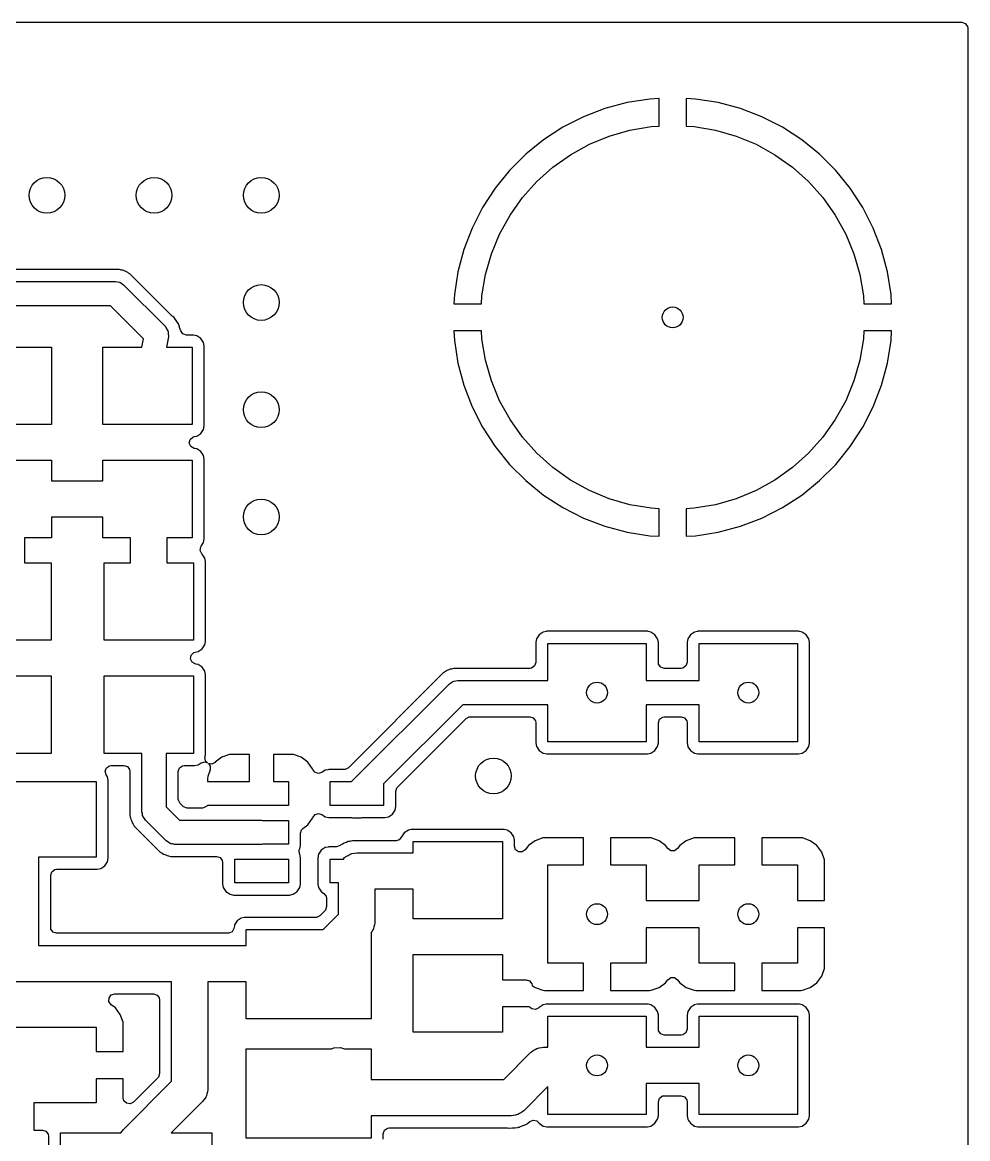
# Model space of a CAD drawing. Extents: x 5.05 to 6.64, y -4.73 to -3.54.
# Drawn here: x 6.016 to 6.642, y -4.277 to -3.539 of the extents above; entities that cross this region are included whole.
import ezdxf

# ---------------------------------------------------------------- set-up
doc = ezdxf.new("R2010")
doc.units = 0
doc.header["$MEASUREMENT"] = 0
doc.layers.add('BLACK', color=7, linetype='CONTINUOUS')

msp = doc.modelspace()

# ---------------------------------------------------------------- linework, layer by layer
at = {"layer": 'BLACK', "linetype": 'CONTINUOUS'}
for p, q in [((5.0554, -3.53894), (6.6376, -3.53894)), ((6.6376, -3.53894), (6.63993, -3.5397)), ((6.63993, -3.5397), (6.64137, -3.54168)), ((6.64137, -3.54168), (6.64156, -3.5429)), ((6.64156, -3.5429), (6.64156, -4.7251)), ((6.41632, -3.592), (6.40164, -3.59594)), ((6.43133, -3.58963), (6.41632, -3.592)), ((6.41632, -3.592), (6.41632, -3.592)), ((6.43752, -3.5893), (6.43133, -3.58963)), ((6.43133, -3.58963), (6.43133, -3.58963)), ((6.43752, -3.6075), (6.43752, -3.5893)), ((6.43752, -3.5893), (6.43752, -3.5893)), ((6.46167, -3.58963), (6.45548, -3.5893)), ((6.45548, -3.5893), (6.45548, -3.6075)), ((6.47668, -3.592), (6.46167, -3.58963)), ((6.49136, -3.59594), (6.47668, -3.592)), ((6.47668, -3.592), (6.47668, -3.592)), ((6.40164, -3.59594), (6.38746, -3.60138)), ((6.50554, -3.60138), (6.49136, -3.59594)), ((6.37392, -3.60828), (6.36117, -3.61656)), ((6.38745, -3.60138), (6.37392, -3.60828)), ((6.37392, -3.60828), (6.37392, -3.60828)), ((6.38746, -3.60138), (6.38745, -3.60138)), ((6.41824, -3.61018), (6.43228, -3.6078)), ((6.43228, -3.6078), (6.43752, -3.6075)), ((6.45548, -3.6075), (6.46072, -3.6078)), ((6.46072, -3.6078), (6.47476, -3.61018)), ((6.50555, -3.60138), (6.50554, -3.60138)), ((6.51908, -3.60828), (6.50555, -3.60138)), ((6.53183, -3.61656), (6.51908, -3.60828)), ((6.51908, -3.60828), (6.51908, -3.60828)), ((6.3914, -3.61958), (6.40455, -3.61413)), ((6.40455, -3.61413), (6.41824, -3.61018)), ((6.47476, -3.61018), (6.48845, -3.61413)), ((6.48845, -3.61413), (6.5016, -3.61958)), ((6.36117, -3.61656), (6.34936, -3.62612)), ((6.37893, -3.62647), (6.3914, -3.61958)), ((6.5016, -3.61958), (6.51407, -3.62647)), ((6.54364, -3.62612), (6.53183, -3.61656)), ((6.53183, -3.61656), (6.53183, -3.61656)), ((6.34936, -3.62612), (6.33862, -3.63686)), ((6.36732, -3.63471), (6.37893, -3.62647)), ((6.51407, -3.62647), (6.52568, -3.63471)), ((6.55438, -3.63686), (6.54364, -3.62612)), ((6.33862, -3.63686), (6.32906, -3.64867)), ((6.3567, -3.6442), (6.36732, -3.63471)), ((6.52568, -3.63471), (6.5363, -3.6442)), ((6.56394, -3.64867), (6.55438, -3.63686)), ((6.34721, -3.65482), (6.3567, -3.6442)), ((6.5363, -3.6442), (6.54579, -3.65482)), ((6.32906, -3.64867), (6.32078, -3.66142)), ((6.57222, -3.66142), (6.56394, -3.64867)), ((6.33897, -3.66643), (6.34721, -3.65482)), ((6.54579, -3.65482), (6.55403, -3.66643)), ((6.32078, -3.66142), (6.31388, -3.67495)), ((6.32078, -3.66142), (6.32078, -3.66142)), ((6.33208, -3.6789), (6.33897, -3.66643)), ((6.55403, -3.66643), (6.56092, -3.6789)), ((6.57912, -3.67495), (6.57222, -3.66142)), ((6.57222, -3.66142), (6.57222, -3.66142)), ((6.31388, -3.67496), (6.30844, -3.68914)), ((6.31388, -3.67495), (6.31388, -3.67496)), ((6.57912, -3.67496), (6.57912, -3.67495)), ((6.58456, -3.68914), (6.57912, -3.67496)), ((6.32663, -3.69205), (6.33208, -3.6789)), ((6.56092, -3.6789), (6.56637, -3.69205)), ((6.30844, -3.68914), (6.3045, -3.70382)), ((6.5885, -3.70382), (6.58456, -3.68914)), ((6.32268, -3.70574), (6.32663, -3.69205)), ((6.56637, -3.69205), (6.57032, -3.70574)), ((6.07926, -3.70223), (5.81675, -3.70223)), ((6.08053, -3.70223), (6.07926, -3.70223)), ((6.08145, -3.70253), (6.08053, -3.70223)), ((6.08205, -3.70268), (6.08145, -3.70253)), ((6.08301, -3.70283), (6.08205, -3.70268)), ((6.08387, -3.70326), (6.08301, -3.70283)), ((6.08444, -3.7035), (6.08387, -3.70326)), ((6.08536, -3.7038), (6.08444, -3.7035)), ((6.08614, -3.70437), (6.08536, -3.7038)), ((6.08536, -3.7038), (6.08536, -3.7038)), ((6.08667, -3.70469), (6.08614, -3.70437)), ((6.3045, -3.70382), (6.30213, -3.71883)), ((6.3045, -3.70382), (6.3045, -3.70382)), ((6.59087, -3.71883), (6.5885, -3.70382)), ((6.5885, -3.70382), (6.5885, -3.70382)), ((5.81422, -3.71025), (6.078, -3.71025)), ((6.078, -3.71025), (6.0793, -3.71055)), ((6.0793, -3.71055), (6.08064, -3.7107)), ((6.08064, -3.7107), (6.08102, -3.71094)), ((6.08102, -3.71094), (6.08147, -3.71104)), ((6.08147, -3.71104), (6.08252, -3.71188)), ((6.08252, -3.71188), (6.08365, -3.7126)), ((6.08753, -3.70513), (6.08667, -3.70469)), ((6.08843, -3.70603), (6.08753, -3.70513)), ((6.11549, -3.73309), (6.08843, -3.70603)), ((6.3203, -3.71978), (6.32268, -3.70574)), ((6.57032, -3.70574), (6.5727, -3.71978)), ((6.08365, -3.7126), (6.11082, -3.73976)), ((6.30213, -3.71883), (6.3018, -3.72502)), ((6.30213, -3.71883), (6.30213, -3.71883)), ((6.5912, -3.72502), (6.59087, -3.71883)), ((6.59087, -3.71883), (6.59087, -3.71883)), ((6.07468, -3.72625), (5.81753, -3.72625)), ((6.09657, -3.74814), (6.07468, -3.72625)), ((6.3018, -3.72502), (6.3018, -3.72502)), ((6.3018, -3.72502), (6.32, -3.72502)), ((6.32, -3.72502), (6.3203, -3.71978)), ((6.5727, -3.71978), (6.573, -3.72502)), ((6.573, -3.72502), (6.5912, -3.72502)), ((6.5912, -3.72502), (6.5912, -3.72502)), ((6.11591, -3.73346), (6.11549, -3.73309)), ((6.11681, -3.73413), (6.11591, -3.73346)), ((6.11818, -3.73608), (6.11681, -3.73413)), ((6.11082, -3.73976), (6.11095, -3.73997)), ((6.11095, -3.73997), (6.11115, -3.74011)), ((6.11115, -3.74011), (6.11189, -3.74147)), ((6.11189, -3.74147), (6.11271, -3.74278)), ((6.11821, -3.73613), (6.11818, -3.73608)), ((6.11962, -3.73806), (6.11821, -3.73613)), ((6.11966, -3.73814), (6.11962, -3.73806)), ((6.11968, -3.73819), (6.11966, -3.73814)), ((6.11972, -3.73827), (6.11968, -3.73819)), ((6.11973, -3.73828), (6.11972, -3.73827)), ((6.11972, -3.73827), (6.11972, -3.73827)), ((6.12032, -3.74021), (6.11973, -3.73828)), ((6.11973, -3.73828), (6.11973, -3.73828)), ((6.12043, -3.74056), (6.12032, -3.74021)), ((6.12045, -3.74062), (6.12043, -3.74056)), ((6.1212, -3.74293), (6.12045, -3.74062)), ((6.0956, -3.75369), (6.09657, -3.74814)), ((6.11304, -3.74679), (6.11184, -3.75369)), ((6.11271, -3.74278), (6.11274, -3.74302)), ((6.11274, -3.74302), (6.11286, -3.74324)), ((6.11286, -3.74324), (6.11294, -3.74478)), ((6.11294, -3.74478), (6.11311, -3.74631)), ((6.11311, -3.74631), (6.11303, -3.74655)), ((6.11303, -3.74655), (6.11304, -3.74679)), ((6.12124, -3.74298), (6.1212, -3.74293)), ((6.12264, -3.74491), (6.12124, -3.74298)), ((6.12496, -3.74567), (6.12264, -3.74491)), ((6.12957, -3.74567), (6.12496, -3.74567)), ((6.12969, -3.74569), (6.12957, -3.74567)), ((6.12957, -3.74567), (6.12957, -3.74567)), ((6.13191, -3.74613), (6.12969, -3.74569)), ((6.13457, -3.7479), (6.13191, -3.74613)), ((6.13191, -3.74613), (6.13191, -3.74613)), ((6.13634, -3.75056), (6.13457, -3.7479)), ((6.3018, -3.74298), (6.30213, -3.74917)), ((6.32, -3.74298), (6.3018, -3.74298)), ((6.3203, -3.74822), (6.32, -3.74298)), ((6.32268, -3.76226), (6.3203, -3.74822)), ((6.5727, -3.74822), (6.57032, -3.76226)), ((6.573, -3.74298), (6.5727, -3.74822)), ((6.5912, -3.74298), (6.573, -3.74298)), ((6.59087, -3.74917), (6.5912, -3.74298)), ((5.97681, -3.75369), (6.03587, -3.75369)), ((6.03587, -3.75369), (6.03587, -3.80487)), ((6.06973, -3.80487), (6.06973, -3.75369)), ((6.06973, -3.75369), (6.0956, -3.75369)), ((6.11184, -3.75369), (6.12878, -3.75369)), ((6.12878, -3.75369), (6.12878, -3.80487)), ((6.1368, -3.7529), (6.13634, -3.75056)), ((6.1368, -3.80566), (6.1368, -3.7529)), ((6.30213, -3.74917), (6.30213, -3.74917)), ((6.30213, -3.74917), (6.3045, -3.76418)), ((6.5885, -3.76418), (6.59087, -3.74917)), ((6.59087, -3.74917), (6.59087, -3.74917)), ((6.32663, -3.77595), (6.32268, -3.76226)), ((6.57032, -3.76226), (6.56637, -3.77595)), ((6.3045, -3.76418), (6.3045, -3.76418)), ((6.3045, -3.76418), (6.30844, -3.77886)), ((6.58456, -3.77886), (6.5885, -3.76418)), ((6.5885, -3.76418), (6.5885, -3.76418)), ((6.33208, -3.7891), (6.32663, -3.77595)), ((6.56637, -3.77595), (6.56092, -3.7891)), ((6.30844, -3.77886), (6.31388, -3.79304)), ((6.57912, -3.79304), (6.58456, -3.77886)), ((6.31388, -3.79304), (6.31388, -3.79305)), ((6.31388, -3.79305), (6.32078, -3.80658)), ((6.33897, -3.80157), (6.33208, -3.7891)), ((6.56092, -3.7891), (6.55403, -3.80157)), ((6.57222, -3.80658), (6.57912, -3.79305)), ((6.57912, -3.79305), (6.57912, -3.79304)), ((6.03587, -3.80487), (5.97681, -3.80487)), ((6.12878, -3.80487), (6.06973, -3.80487)), ((6.13634, -3.808), (6.1368, -3.80566)), ((6.32078, -3.80658), (6.32078, -3.80658)), ((6.32078, -3.80658), (6.32906, -3.81933)), ((6.34721, -3.81318), (6.33897, -3.80157)), ((6.55403, -3.80157), (6.54579, -3.81318)), ((6.56394, -3.81933), (6.57222, -3.80658)), ((6.57222, -3.80658), (6.57222, -3.80658)), ((6.12688, -3.81714), (6.12736, -3.81474)), ((6.12736, -3.81474), (6.12916, -3.81308)), ((6.12916, -3.81308), (6.13004, -3.81279)), ((6.13004, -3.81279), (6.13191, -3.81242)), ((6.13191, -3.81242), (6.13457, -3.81065)), ((6.13457, -3.81065), (6.13634, -3.808)), ((6.3567, -3.8238), (6.34721, -3.81318)), ((6.54579, -3.81318), (6.5363, -3.8238)), ((6.12791, -3.81937), (6.12688, -3.81714)), ((6.13004, -3.82056), (6.12791, -3.81937)), ((6.13049, -3.82065), (6.13004, -3.82056)), ((6.13191, -3.82093), (6.13049, -3.82065)), ((6.13457, -3.82271), (6.13191, -3.82093)), ((6.13191, -3.82093), (6.13191, -3.82093)), ((6.32906, -3.81933), (6.32906, -3.81933)), ((6.32906, -3.81933), (6.33862, -3.83114)), ((6.55438, -3.83114), (6.56394, -3.81933)), ((6.56394, -3.81933), (6.56394, -3.81933)), ((5.97681, -3.82849), (6.03587, -3.82849)), ((6.03587, -3.82849), (6.03587, -3.84208)), ((6.06973, -3.84208), (6.06973, -3.82849)), ((6.06973, -3.82849), (6.12878, -3.82849)), ((6.12878, -3.82849), (6.12878, -3.87967)), ((6.13634, -3.82536), (6.13457, -3.82271)), ((6.1368, -3.8277), (6.13634, -3.82536)), ((6.1368, -3.88046), (6.1368, -3.8277)), ((6.36732, -3.83329), (6.3567, -3.8238)), ((6.5363, -3.8238), (6.52568, -3.83329)), ((6.33862, -3.83114), (6.34936, -3.84188)), ((6.37893, -3.84153), (6.36732, -3.83329)), ((6.52568, -3.83329), (6.51407, -3.84153)), ((6.54364, -3.84188), (6.55438, -3.83114)), ((6.03587, -3.84208), (6.06973, -3.84208)), ((6.34936, -3.84188), (6.36117, -3.85144)), ((6.3914, -3.84842), (6.37893, -3.84153)), ((6.51407, -3.84153), (6.5016, -3.84842)), ((6.53183, -3.85144), (6.54364, -3.84188)), ((6.36117, -3.85144), (6.36117, -3.85144)), ((6.36117, -3.85144), (6.37392, -3.85972)), ((6.40455, -3.85387), (6.3914, -3.84842)), ((6.5016, -3.84842), (6.48845, -3.85387)), ((6.51908, -3.85972), (6.53183, -3.85144)), ((6.53183, -3.85144), (6.53183, -3.85144)), ((6.41824, -3.85782), (6.40455, -3.85387)), ((6.43228, -3.8602), (6.41824, -3.85782)), ((6.47476, -3.85782), (6.46072, -3.8602)), ((6.48845, -3.85387), (6.47476, -3.85782)), ((6.06973, -3.86608), (6.03587, -3.86608)), ((6.03587, -3.86608), (6.03587, -3.87967)), ((6.06973, -3.87967), (6.06973, -3.86608)), ((6.37392, -3.85972), (6.37392, -3.85972)), ((6.37392, -3.85972), (6.38745, -3.86662)), ((6.38745, -3.86662), (6.38746, -3.86662)), ((6.38746, -3.86662), (6.40164, -3.87206)), ((6.43752, -3.8605), (6.43228, -3.8602)), ((6.43752, -3.8787), (6.43752, -3.8605)), ((6.46072, -3.8602), (6.45548, -3.8605)), ((6.45548, -3.8605), (6.45548, -3.8787)), ((6.49136, -3.87206), (6.50554, -3.86662)), ((6.50554, -3.86662), (6.50555, -3.86662)), ((6.50555, -3.86662), (6.51908, -3.85972)), ((6.51908, -3.85972), (6.51908, -3.85972)), ((6.40164, -3.87206), (6.41632, -3.876)), ((6.47668, -3.876), (6.49136, -3.87206)), ((6.03587, -3.87967), (6.01795, -3.87967)), ((6.01795, -3.87967), (6.01795, -3.8962)), ((6.08804, -3.87967), (6.06973, -3.87967)), ((6.08804, -3.8962), (6.08804, -3.87967)), ((6.12878, -3.87967), (6.11204, -3.87967)), ((6.11204, -3.87967), (6.11204, -3.8962)), ((6.13634, -3.8828), (6.1368, -3.88046)), ((6.41632, -3.876), (6.41632, -3.876)), ((6.41632, -3.876), (6.43133, -3.87837)), ((6.43133, -3.87837), (6.43133, -3.87837)), ((6.43133, -3.87837), (6.43752, -3.8787)), ((6.43752, -3.8787), (6.43752, -3.8787)), ((6.45548, -3.8787), (6.46167, -3.87837)), ((6.45548, -3.8787), (6.45548, -3.8787)), ((6.46167, -3.87837), (6.47668, -3.876)), ((6.47668, -3.876), (6.47668, -3.876)), ((6.13408, -3.88808), (6.13446, -3.88566)), ((6.13519, -3.89026), (6.13408, -3.88808)), ((6.13446, -3.88566), (6.13469, -3.88526)), ((6.13469, -3.88526), (6.13634, -3.8828)), ((6.01795, -3.8962), (6.03548, -3.8962)), ((6.03548, -3.8962), (6.03548, -3.94739)), ((6.07052, -3.94739), (6.07052, -3.8962)), ((6.07052, -3.8962), (6.08804, -3.8962)), ((6.11204, -3.8962), (6.12957, -3.8962)), ((6.12957, -3.8962), (6.12957, -3.94739)), ((6.13535, -3.89042), (6.13519, -3.89026)), ((6.13713, -3.89308), (6.13535, -3.89042)), ((6.13535, -3.89042), (6.13535, -3.89042)), ((6.13759, -3.89541), (6.13713, -3.89308)), ((6.13759, -3.94818), (6.13759, -3.89541)), ((6.03548, -3.94739), (5.97642, -3.94739)), ((6.12957, -3.94739), (6.07052, -3.94739)), ((6.35645, -3.9464), (6.35598, -3.94874)), ((6.35822, -3.94375), (6.35645, -3.9464)), ((6.36087, -3.94198), (6.35822, -3.94375)), ((6.36282, -3.94159), (6.36087, -3.94198)), ((6.36321, -3.94151), (6.36282, -3.94159)), ((6.42979, -3.94151), (6.36321, -3.94151)), ((6.43026, -3.9416), (6.42979, -3.94151)), ((6.43213, -3.94198), (6.43026, -3.9416)), ((6.43478, -3.94375), (6.43213, -3.94198)), ((6.43213, -3.94198), (6.43213, -3.94198)), ((6.43655, -3.9464), (6.43478, -3.94375)), ((6.43702, -3.94874), (6.43655, -3.9464)), ((6.45645, -3.9464), (6.45598, -3.94874)), ((6.45822, -3.94375), (6.45645, -3.9464)), ((6.46087, -3.94198), (6.45822, -3.94375)), ((6.46282, -3.94159), (6.46087, -3.94198)), ((6.46321, -3.94151), (6.46282, -3.94159)), ((6.52979, -3.94151), (6.46321, -3.94151)), ((6.53026, -3.9416), (6.52979, -3.94151)), ((6.53213, -3.94198), (6.53026, -3.9416)), ((6.53478, -3.94375), (6.53213, -3.94198)), ((6.53213, -3.94198), (6.53213, -3.94198)), ((6.53655, -3.9464), (6.53478, -3.94375)), ((6.53702, -3.94874), (6.53655, -3.9464)), ((6.12994, -3.9556), (6.13083, -3.95531)), ((6.13083, -3.95531), (6.1327, -3.95494)), ((6.1327, -3.95494), (6.13535, -3.95317)), ((6.13535, -3.95317), (6.13713, -3.95051)), ((6.13713, -3.95051), (6.13759, -3.94818)), ((6.35598, -3.94874), (6.35598, -3.96205)), ((6.364, -3.97403), (6.364, -3.94953)), ((6.364, -3.94953), (6.429, -3.94953)), ((6.429, -3.94953), (6.429, -3.97403)), ((6.43702, -3.96205), (6.43702, -3.94874)), ((6.45598, -3.94874), (6.45598, -3.96205)), ((6.464, -3.97403), (6.464, -3.94953)), ((6.464, -3.94953), (6.529, -3.94953)), ((6.529, -3.94953), (6.529, -4.01453)), ((6.53702, -4.01532), (6.53702, -3.94874)), ((6.12767, -3.95966), (6.12815, -3.95726)), ((6.12869, -3.96189), (6.12767, -3.95966)), ((6.12815, -3.95726), (6.12994, -3.9556)), ((6.13083, -3.96308), (6.12869, -3.96189)), ((6.35598, -3.96205), (6.35522, -3.96438)), ((6.43721, -3.96328), (6.43702, -3.96205)), ((6.45598, -3.96205), (6.45522, -3.96438)), ((6.13128, -3.96317), (6.13083, -3.96308)), ((6.1327, -3.96345), (6.13128, -3.96317)), ((6.13535, -3.96523), (6.1327, -3.96345)), ((6.1327, -3.96345), (6.1327, -3.96345)), ((6.13713, -3.96788), (6.13535, -3.96523)), ((6.13759, -3.97022), (6.13713, -3.96788)), ((6.13759, -4.02298), (6.13759, -3.97022)), ((6.29484, -3.96891), (6.23204, -4.03171)), ((6.2957, -3.96847), (6.29484, -3.96891)), ((6.29623, -3.96815), (6.2957, -3.96847)), ((6.29701, -3.96758), (6.29623, -3.96815)), ((6.29793, -3.96728), (6.29701, -3.96758)), ((6.29701, -3.96758), (6.29701, -3.96758)), ((6.2985, -3.96704), (6.29793, -3.96728)), ((6.29936, -3.96661), (6.2985, -3.96704)), ((6.30032, -3.96645), (6.29936, -3.96661)), ((6.29936, -3.96661), (6.29936, -3.96661)), ((6.29936, -3.96661), (6.29936, -3.96661)), ((6.30092, -3.96631), (6.30032, -3.96645)), ((6.30184, -3.96601), (6.30092, -3.96631)), ((6.30691, -3.96601), (6.30184, -3.96601)), ((6.35202, -3.96601), (6.30691, -3.96601)), ((6.35324, -3.96582), (6.35202, -3.96601)), ((6.35522, -3.96438), (6.35324, -3.96582)), ((6.43865, -3.96526), (6.43721, -3.96328)), ((6.44098, -3.96601), (6.43865, -3.96526)), ((6.45202, -3.96601), (6.44098, -3.96601)), ((6.45324, -3.96582), (6.45202, -3.96601)), ((6.45522, -3.96438), (6.45324, -3.96582)), ((5.97642, -3.97101), (6.03548, -3.97101)), ((6.03548, -3.97101), (6.03548, -4.02219)), ((6.07052, -4.02219), (6.07052, -3.97101)), ((6.07052, -3.97101), (6.12957, -3.97101)), ((6.12957, -3.97101), (6.12957, -4.02219)), ((6.2342, -4.04089), (6.29872, -3.97637)), ((6.29872, -3.97637), (6.29985, -3.97566)), ((6.29985, -3.97566), (6.3009, -3.97482)), ((6.3009, -3.97482), (6.30135, -3.97472)), ((6.30135, -3.97472), (6.30173, -3.97448)), ((6.30173, -3.97448), (6.30307, -3.97433)), ((6.30307, -3.97433), (6.30437, -3.97403)), ((6.30437, -3.97403), (6.364, -3.97403)), ((6.429, -3.97403), (6.464, -3.97403)), ((6.30769, -3.99003), (6.25536, -4.04236)), ((6.364, -3.99003), (6.30769, -3.99003)), ((6.364, -4.01453), (6.364, -3.99003)), ((6.464, -3.99003), (6.429, -3.99003)), ((6.429, -3.99003), (6.429, -4.01453)), ((6.464, -4.01453), (6.464, -3.99003)), ((6.26454, -4.04452), (6.30985, -3.99921)), ((6.30985, -3.99921), (6.31203, -3.9981)), ((6.31203, -3.9981), (6.31265, -3.99805)), ((6.31265, -3.99805), (6.35202, -3.99805)), ((6.35202, -3.99805), (6.35435, -3.99881)), ((6.35435, -3.99881), (6.35579, -4.00079)), ((6.43702, -4.00201), (6.43778, -3.99968)), ((6.43778, -3.99968), (6.43976, -3.99825)), ((6.43976, -3.99825), (6.44098, -3.99805)), ((6.44098, -3.99805), (6.45202, -3.99805)), ((6.45202, -3.99805), (6.45435, -3.99881)), ((6.45435, -3.99881), (6.45579, -4.00079)), ((6.35579, -4.00079), (6.35598, -4.00201)), ((6.35598, -4.00201), (6.35598, -4.01532)), ((6.43702, -4.01532), (6.43702, -4.00201)), ((6.45579, -4.00079), (6.45598, -4.00201)), ((6.45598, -4.00201), (6.45598, -4.01532)), ((6.429, -4.01453), (6.364, -4.01453)), ((6.529, -4.01453), (6.464, -4.01453)), ((6.35598, -4.01532), (6.35645, -4.01766)), ((6.35645, -4.01766), (6.35663, -4.01794)), ((6.35663, -4.01794), (6.35822, -4.02031)), ((6.35822, -4.02031), (6.36087, -4.02209)), ((6.43213, -4.02209), (6.43478, -4.02031)), ((6.43478, -4.02031), (6.43655, -4.01766)), ((6.43655, -4.01766), (6.43702, -4.01532)), ((6.45598, -4.01532), (6.45645, -4.01766)), ((6.45645, -4.01766), (6.45663, -4.01794)), ((6.45663, -4.01794), (6.45822, -4.02031)), ((6.45822, -4.02031), (6.46087, -4.02209)), ((6.53213, -4.02209), (6.53478, -4.02031)), ((6.53478, -4.02031), (6.53655, -4.01766)), ((6.53655, -4.01766), (6.53702, -4.01532)), ((6.03548, -4.02219), (5.97642, -4.02219)), ((6.09559, -4.02219), (6.07052, -4.02219)), ((6.09559, -4.06077), (6.09559, -4.02219)), ((6.12957, -4.02219), (6.11159, -4.02219)), ((6.11159, -4.02219), (6.11159, -4.05746)), ((6.1327, -4.02974), (6.13472, -4.02839)), ((6.13472, -4.02839), (6.13708, -4.02773)), ((6.13708, -4.02773), (6.13883, -4.02838)), ((6.13724, -4.02475), (6.13727, -4.0246)), ((6.13762, -4.02717), (6.13724, -4.02475)), ((6.13727, -4.0246), (6.13759, -4.02298)), ((6.13883, -4.02838), (6.13762, -4.02717)), ((6.14177, -4.02928), (6.13962, -4.02894)), ((6.13962, -4.02894), (6.14073, -4.03061)), ((6.14395, -4.02817), (6.14177, -4.02928)), ((6.14408, -4.02804), (6.14395, -4.02817)), ((6.14844, -4.02482), (6.14408, -4.02804)), ((6.15355, -4.02304), (6.14844, -4.02482)), ((6.15477, -4.02292), (6.15355, -4.02304)), ((6.16678, -4.02292), (6.15477, -4.02292)), ((6.16678, -4.04089), (6.16678, -4.02292)), ((6.19453, -4.02292), (6.18252, -4.02292)), ((6.18252, -4.02292), (6.18252, -4.04089)), ((6.19574, -4.02304), (6.19453, -4.02292)), ((6.20086, -4.02482), (6.19574, -4.02304)), ((6.19574, -4.02304), (6.19574, -4.02304)), ((6.20522, -4.02804), (6.20086, -4.02482)), ((6.20843, -4.0324), (6.20522, -4.02804)), ((6.36087, -4.02209), (6.36321, -4.02255)), ((6.36321, -4.02255), (6.36321, -4.02255)), ((6.36321, -4.02255), (6.42979, -4.02255)), ((6.42979, -4.02255), (6.43213, -4.02209)), ((6.42979, -4.02255), (6.42979, -4.02255)), ((6.46087, -4.02209), (6.46321, -4.02255)), ((6.46321, -4.02255), (6.46321, -4.02255)), ((6.46321, -4.02255), (6.52979, -4.02255)), ((6.52979, -4.02255), (6.53213, -4.02209)), ((6.52979, -4.02255), (6.52979, -4.02255)), ((6.07123, -4.03401), (6.07207, -4.03172)), ((6.07189, -4.03637), (6.07123, -4.03401)), ((6.07276, -4.03766), (6.07189, -4.03637)), ((6.07207, -4.03172), (6.07411, -4.03036)), ((6.07411, -4.03036), (6.07518, -4.03021)), ((6.07518, -4.03021), (6.08361, -4.03021)), ((6.08361, -4.03021), (6.08593, -4.03097)), ((6.08593, -4.03097), (6.08737, -4.03295)), ((6.08737, -4.03295), (6.08757, -4.03417)), ((6.08757, -4.03417), (6.08757, -4.05823)), ((6.11961, -4.03417), (6.12036, -4.03184)), ((6.11961, -4.04089), (6.11961, -4.03417)), ((6.12036, -4.03184), (6.12234, -4.0304)), ((6.12234, -4.0304), (6.12357, -4.03021)), ((6.12357, -4.03021), (6.13036, -4.03021)), ((6.13036, -4.03021), (6.1327, -4.02974)), ((6.13036, -4.03021), (6.13036, -4.03021)), ((6.14066, -4.03299), (6.13908, -4.03751)), ((6.14073, -4.03061), (6.14066, -4.03299)), ((6.20859, -4.03286), (6.20843, -4.0324)), ((6.20988, -4.03466), (6.20859, -4.03286)), ((6.21218, -4.03551), (6.20988, -4.03466)), ((6.21453, -4.03485), (6.21218, -4.03551)), ((6.2168, -4.03334), (6.21453, -4.03485)), ((6.21851, -4.03299), (6.2168, -4.03334)), ((6.21914, -4.03287), (6.21851, -4.03299)), ((6.22924, -4.03287), (6.21914, -4.03287)), ((6.22986, -4.03282), (6.22924, -4.03287)), ((6.23204, -4.03171), (6.22986, -4.03282)), ((5.9652, -4.04079), (6.0652, -4.04079)), ((6.0652, -4.04079), (6.0652, -4.09079)), ((6.07322, -4.04), (6.07276, -4.03766)), ((6.07322, -4.09158), (6.07322, -4.04)), ((6.11961, -4.0525), (6.11961, -4.04089)), ((6.13908, -4.03751), (6.13896, -4.03873)), ((6.13896, -4.03873), (6.13896, -4.04089)), ((6.13896, -4.04089), (6.16678, -4.04089)), ((6.18252, -4.04089), (6.19237, -4.04089)), ((6.19237, -4.04089), (6.19237, -4.05664)), ((6.21993, -4.05664), (6.21993, -4.04089)), ((6.21993, -4.04089), (6.2342, -4.04089)), ((6.25536, -4.04236), (6.25536, -4.05664)), ((6.26338, -4.04732), (6.26413, -4.045)), ((6.26338, -4.05743), (6.26338, -4.04732)), ((6.26413, -4.045), (6.26454, -4.04452)), ((6.08757, -4.05823), (6.08757, -4.06331)), ((6.11159, -4.05746), (6.12048, -4.06635)), ((6.11966, -4.05312), (6.11961, -4.0525)), ((6.12077, -4.0553), (6.11966, -4.05312)), ((6.12264, -4.05717), (6.12077, -4.0553)), ((6.12312, -4.05758), (6.12264, -4.05717)), ((6.12545, -4.05833), (6.12312, -4.05758)), ((6.13563, -4.05833), (6.12545, -4.05833)), ((6.13625, -4.05829), (6.13563, -4.05833)), ((6.13843, -4.05717), (6.13625, -4.05829)), ((6.13896, -4.05664), (6.13843, -4.05717)), ((6.17856, -4.05664), (6.13896, -4.05664)), ((6.19237, -4.05664), (6.17856, -4.05664)), ((6.23653, -4.05664), (6.21993, -4.05664)), ((6.23675, -4.05671), (6.23653, -4.05664)), ((6.23742, -4.05664), (6.23675, -4.05671)), ((6.25536, -4.05664), (6.23742, -4.05664)), ((6.26291, -4.05977), (6.26338, -4.05743)), ((6.08757, -4.06331), (6.08785, -4.06419)), ((6.08785, -4.06419), (6.08787, -4.06423)), ((6.08787, -4.06423), (6.08801, -4.06483)), ((6.08801, -4.06483), (6.08816, -4.06578)), ((6.08816, -4.06578), (6.0886, -4.06664)), ((6.09589, -4.06208), (6.09559, -4.06077)), ((6.09604, -4.06341), (6.09589, -4.06208)), ((6.09628, -4.0638), (6.09604, -4.06341)), ((6.09638, -4.06424), (6.09628, -4.0638)), ((6.09722, -4.06529), (6.09638, -4.06424)), ((6.09793, -4.06643), (6.09722, -4.06529)), ((6.20522, -4.06949), (6.20843, -4.06513)), ((6.20843, -4.06513), (6.20859, -4.06467)), ((6.20859, -4.06467), (6.21008, -4.06272)), ((6.21008, -4.06272), (6.21242, -4.06201)), ((6.21242, -4.06201), (6.21453, -4.06268)), ((6.21453, -4.06268), (6.21588, -4.06358)), ((6.21588, -4.06358), (6.2168, -4.06419)), ((6.2168, -4.06419), (6.2168, -4.06419)), ((6.2168, -4.06419), (6.21914, -4.06466)), ((6.21914, -4.06466), (6.23409, -4.06466)), ((6.23409, -4.06466), (6.23479, -4.06477)), ((6.23479, -4.06477), (6.2348, -4.06473)), ((6.2348, -4.06473), (6.2351, -4.06478)), ((6.2351, -4.06478), (6.2351, -4.06478)), ((6.2351, -4.06478), (6.24018, -4.06478)), ((6.24018, -4.06478), (6.24049, -4.06473)), ((6.24049, -4.06477), (6.24119, -4.06466)), ((6.24049, -4.06473), (6.24049, -4.06477)), ((6.24119, -4.06466), (6.25615, -4.06466)), ((6.25615, -4.06466), (6.25849, -4.06419)), ((6.25615, -4.06466), (6.25615, -4.06466)), ((6.25849, -4.06419), (6.26114, -4.06242)), ((6.26114, -4.06242), (6.26291, -4.05977)), ((6.0886, -4.06664), (6.08884, -4.06722)), ((6.08884, -4.06722), (6.08913, -4.06813)), ((6.08913, -4.06813), (6.08914, -4.06814)), ((6.08914, -4.06814), (6.0897, -4.06892)), ((6.0897, -4.06892), (6.09003, -4.06945)), ((6.09003, -4.06945), (6.09021, -4.06981)), ((6.09021, -4.06981), (6.09046, -4.07031)), ((6.09046, -4.07031), (6.09137, -4.07121)), ((6.09137, -4.07121), (6.10405, -4.08389)), ((6.11151, -4.08001), (6.09793, -4.06643)), ((6.12048, -4.06635), (6.17465, -4.06635)), ((6.17465, -4.06635), (6.1752, -4.06648)), ((6.1752, -4.06648), (6.19237, -4.06648)), ((6.19237, -4.06648), (6.19237, -4.08223)), ((6.20039, -4.07505), (6.20114, -4.07272)), ((6.20114, -4.07272), (6.20199, -4.07186)), ((6.20199, -4.07186), (6.20522, -4.06949)), ((6.27172, -4.0729), (6.26906, -4.07467)), ((6.27367, -4.07251), (6.27172, -4.0729)), ((6.27406, -4.07244), (6.27367, -4.07251)), ((6.33469, -4.07244), (6.27406, -4.07244)), ((6.33516, -4.07253), (6.33469, -4.07244)), ((6.33703, -4.0729), (6.33516, -4.07253)), ((6.33968, -4.07467), (6.33703, -4.0729)), ((6.33703, -4.0729), (6.33703, -4.0729)), ((6.11265, -4.08073), (6.11151, -4.08001)), ((6.1137, -4.08156), (6.11265, -4.08073)), ((6.20039, -4.08302), (6.20039, -4.07505)), ((6.23194, -4.08054), (6.23089, -4.08102)), ((6.23309, -4.08037), (6.23194, -4.08054)), ((6.23194, -4.08054), (6.23194, -4.08054)), ((6.23365, -4.08025), (6.23309, -4.08037)), ((6.23476, -4.07993), (6.23365, -4.08025)), ((6.26357, -4.07993), (6.23476, -4.07993)), ((6.26564, -4.07934), (6.26357, -4.07993)), ((6.26723, -4.07748), (6.26564, -4.07934)), ((6.26729, -4.07733), (6.26723, -4.07748)), ((6.26906, -4.07467), (6.26729, -4.07733)), ((6.27485, -4.08794), (6.27485, -4.08046)), ((6.27485, -4.08046), (6.3339, -4.08046)), ((6.3339, -4.08046), (6.3339, -4.13164)), ((6.34146, -4.07733), (6.33968, -4.07467)), ((6.34192, -4.07967), (6.34146, -4.07733)), ((6.34192, -4.08361), (6.34192, -4.07967)), ((6.35551, -4.07992), (6.35115, -4.08314)), ((6.36062, -4.07813), (6.35551, -4.07992)), ((6.36184, -4.07802), (6.36062, -4.07813)), ((6.38752, -4.07802), (6.36184, -4.07802)), ((6.38752, -4.09599), (6.38752, -4.07802)), ((6.43116, -4.07802), (6.40548, -4.07802)), ((6.40548, -4.07802), (6.40548, -4.09599)), ((6.43238, -4.07813), (6.43116, -4.07802)), ((6.43749, -4.07992), (6.43238, -4.07813)), ((6.43238, -4.07813), (6.43238, -4.07813)), ((6.44185, -4.08314), (6.43749, -4.07992)), ((6.45551, -4.07992), (6.45115, -4.08314)), ((6.46062, -4.07813), (6.45551, -4.07992)), ((6.46184, -4.07802), (6.46062, -4.07813)), ((6.48752, -4.07802), (6.46184, -4.07802)), ((6.48752, -4.09599), (6.48752, -4.07802)), ((6.53116, -4.07802), (6.50548, -4.07802)), ((6.50548, -4.07802), (6.50548, -4.09599)), ((6.53238, -4.07813), (6.53116, -4.07802)), ((6.53749, -4.07992), (6.53238, -4.07813)), ((6.53238, -4.07813), (6.53238, -4.07813)), ((6.54185, -4.08314), (6.53749, -4.07992)), ((6.10405, -4.08389), (6.10764, -4.08748)), ((6.10764, -4.08748), (6.1085, -4.08791)), ((6.1085, -4.08791), (6.10903, -4.08824)), ((6.10903, -4.08824), (6.10981, -4.08881)), ((6.11414, -4.08166), (6.1137, -4.08156)), ((6.11453, -4.08191), (6.11414, -4.08166)), ((6.11586, -4.08206), (6.11453, -4.08191)), ((6.11717, -4.08235), (6.11586, -4.08206)), ((6.17465, -4.08235), (6.11717, -4.08235)), ((6.1752, -4.08223), (6.17465, -4.08235)), ((6.19237, -4.08223), (6.1752, -4.08223)), ((6.19961, -4.08622), (6.19981, -4.08563)), ((6.19981, -4.08867), (6.19961, -4.08622)), ((6.19981, -4.08563), (6.19992, -4.08536)), ((6.19992, -4.08536), (6.20039, -4.08302)), ((6.19992, -4.08536), (6.19992, -4.08536)), ((6.19992, -4.08536), (6.19992, -4.08536)), ((6.21414, -4.08629), (6.21237, -4.08894)), ((6.2168, -4.08452), (6.21414, -4.08629)), ((6.21875, -4.08413), (6.2168, -4.08452)), ((6.21914, -4.08405), (6.21875, -4.08413)), ((6.22394, -4.08405), (6.21914, -4.08405)), ((6.22427, -4.08404), (6.22394, -4.08405)), ((6.22653, -4.08308), (6.22427, -4.08404)), ((6.22671, -4.08293), (6.22653, -4.08308)), ((6.22777, -4.08245), (6.22671, -4.08293)), ((6.22671, -4.08293), (6.22671, -4.08293)), ((6.22826, -4.08218), (6.22777, -4.08245)), ((6.22924, -4.08155), (6.22826, -4.08218)), ((6.23036, -4.08122), (6.22924, -4.08155)), ((6.22924, -4.08155), (6.22924, -4.08155)), ((6.23089, -4.08102), (6.23036, -4.08122)), ((6.23436, -4.0884), (6.23601, -4.08825)), ((6.23601, -4.08825), (6.23764, -4.08794)), ((6.23764, -4.08794), (6.27485, -4.08794)), ((6.34266, -4.08591), (6.34192, -4.08361)), ((6.34463, -4.08737), (6.34266, -4.08591)), ((6.34708, -4.08738), (6.34463, -4.08737)), ((6.34907, -4.08596), (6.34708, -4.08738)), ((6.35115, -4.08314), (6.34907, -4.08596)), ((6.44331, -4.08512), (6.44185, -4.08314)), ((6.44525, -4.08653), (6.44331, -4.08512)), ((6.4477, -4.08655), (6.44525, -4.08653)), ((6.44969, -4.08512), (6.4477, -4.08655)), ((6.45115, -4.08314), (6.44969, -4.08512)), ((6.54507, -4.0875), (6.54185, -4.08314)), ((6.54685, -4.09261), (6.54507, -4.0875)), ((6.0652, -4.09079), (6.0272, -4.09079)), ((6.0272, -4.09079), (6.0272, -4.14917)), ((6.07098, -4.09657), (6.07276, -4.09392)), ((6.07276, -4.09392), (6.07322, -4.09158)), ((6.10981, -4.08881), (6.11072, -4.0891)), ((6.11072, -4.0891), (6.1113, -4.08934)), ((6.1113, -4.08934), (6.11216, -4.08978)), ((6.11216, -4.08978), (6.11311, -4.08993)), ((6.11311, -4.08993), (6.11371, -4.09008)), ((6.11371, -4.09008), (6.11463, -4.09037)), ((6.11463, -4.09037), (6.11591, -4.09037)), ((6.11591, -4.09037), (6.14495, -4.09037)), ((6.14495, -4.09037), (6.14728, -4.09113)), ((6.14728, -4.09113), (6.14872, -4.09311)), ((6.14872, -4.09311), (6.14891, -4.09433)), ((6.14891, -4.09433), (6.14891, -4.10861)), ((6.15693, -4.10782), (6.15693, -4.09207)), ((6.15693, -4.09207), (6.19237, -4.09207)), ((6.19237, -4.09207), (6.19237, -4.10782)), ((6.19992, -4.08894), (6.19981, -4.08867)), ((6.20039, -4.09128), (6.19992, -4.08894)), ((6.19992, -4.08894), (6.19992, -4.08894)), ((6.20039, -4.10861), (6.20039, -4.09128)), ((6.21237, -4.08894), (6.21191, -4.09128)), ((6.21191, -4.09128), (6.21191, -4.10861)), ((6.21993, -4.10782), (6.21993, -4.09207)), ((6.21993, -4.09207), (6.22881, -4.09207)), ((6.22881, -4.09207), (6.22956, -4.09108)), ((6.22956, -4.09108), (6.23003, -4.09078)), ((6.23003, -4.09078), (6.23041, -4.09037)), ((6.23041, -4.09037), (6.2319, -4.08963)), ((6.2319, -4.08963), (6.23331, -4.08876)), ((6.23331, -4.08876), (6.23386, -4.08865)), ((6.23386, -4.08865), (6.23436, -4.0884)), ((6.54697, -4.09382), (6.54685, -4.09261)), ((6.54697, -4.1195), (6.54697, -4.09382)), ((6.03522, -4.10277), (6.03598, -4.10044)), ((6.03522, -4.13719), (6.03522, -4.10277)), ((6.03598, -4.10044), (6.03796, -4.099)), ((6.03796, -4.099), (6.03918, -4.09881)), ((6.03918, -4.09881), (6.06599, -4.09881)), ((6.06599, -4.09881), (6.06833, -4.09835)), ((6.06599, -4.09881), (6.06599, -4.09881)), ((6.06833, -4.09835), (6.07098, -4.09657)), ((6.364, -4.16099), (6.364, -4.09599)), ((6.364, -4.09599), (6.38752, -4.09599)), ((6.40548, -4.09599), (6.429, -4.09599)), ((6.429, -4.09599), (6.429, -4.1195)), ((6.464, -4.1195), (6.464, -4.09599)), ((6.464, -4.09599), (6.48752, -4.09599)), ((6.50548, -4.09599), (6.529, -4.09599)), ((6.529, -4.09599), (6.529, -4.1195)), ((6.14891, -4.10861), (6.14938, -4.11095)), ((6.19237, -4.10782), (6.15693, -4.10782)), ((6.19992, -4.11095), (6.20039, -4.10861)), ((6.21191, -4.10861), (6.21237, -4.11095)), ((6.22564, -4.10782), (6.21993, -4.10782)), ((6.22564, -4.12844), (6.22564, -4.10782)), ((6.14938, -4.11095), (6.1498, -4.11158)), ((6.1498, -4.11158), (6.15115, -4.1136)), ((6.15115, -4.1136), (6.1538, -4.11537)), ((6.1538, -4.11537), (6.15614, -4.11584)), ((6.15614, -4.11584), (6.15614, -4.11584)), ((6.15614, -4.11584), (6.19316, -4.11584)), ((6.19316, -4.11584), (6.1955, -4.11537)), ((6.19316, -4.11584), (6.19316, -4.11584)), ((6.1955, -4.11537), (6.19815, -4.1136)), ((6.19815, -4.1136), (6.19992, -4.11095)), ((6.21237, -4.11095), (6.21279, -4.11158)), ((6.21279, -4.11158), (6.21414, -4.1136)), ((6.21414, -4.1136), (6.21586, -4.11475)), ((6.21586, -4.11475), (6.21738, -4.11667)), ((6.21738, -4.11667), (6.21762, -4.11804)), ((6.27485, -4.11194), (6.24964, -4.11194)), ((6.24964, -4.11194), (6.24964, -4.13341)), ((6.27485, -4.13164), (6.27485, -4.11194)), ((6.21762, -4.12348), (6.21687, -4.1258)), ((6.21762, -4.11804), (6.21762, -4.12348)), ((6.429, -4.1195), (6.464, -4.1195)), ((6.529, -4.1195), (6.54697, -4.1195)), ((6.16128, -4.13117), (6.15863, -4.13294)), ((6.16324, -4.13078), (6.16128, -4.13117)), ((6.16362, -4.1307), (6.16324, -4.13078)), ((6.21039, -4.1307), (6.16362, -4.1307)), ((6.21101, -4.13066), (6.21039, -4.1307)), ((6.21319, -4.12954), (6.21101, -4.13066)), ((6.21646, -4.12628), (6.21319, -4.12954)), ((6.21536, -4.13872), (6.22564, -4.12844)), ((6.21687, -4.1258), (6.21646, -4.12628)), ((6.3339, -4.13164), (6.27485, -4.13164)), ((6.03541, -4.13841), (6.03522, -4.13719)), ((6.03685, -4.14039), (6.03541, -4.13841)), ((6.15639, -4.13796), (6.15519, -4.14009)), ((6.1564, -4.13792), (6.15639, -4.13796)), ((6.15672, -4.13628), (6.1564, -4.13792)), ((6.15686, -4.1356), (6.15672, -4.13628)), ((6.15863, -4.13294), (6.15686, -4.1356)), ((6.16441, -4.14917), (6.16441, -4.13872)), ((6.16441, -4.13872), (6.21536, -4.13872)), ((6.24784, -4.13973), (6.24709, -4.14055)), ((6.24815, -4.13895), (6.24784, -4.13973)), ((6.24862, -4.13826), (6.24815, -4.13895)), ((6.24894, -4.13691), (6.24862, -4.13826)), ((6.24944, -4.13561), (6.24894, -4.13691)), ((6.24957, -4.13423), (6.24944, -4.13561)), ((6.24963, -4.13396), (6.24957, -4.13423)), ((6.24964, -4.13341), (6.24961, -4.1338)), ((6.24961, -4.1338), (6.24963, -4.13396)), ((6.429, -4.13747), (6.429, -4.16099)), ((6.464, -4.13747), (6.429, -4.13747)), ((6.464, -4.16099), (6.464, -4.13747)), ((6.54697, -4.13747), (6.529, -4.13747)), ((6.529, -4.13747), (6.529, -4.16099)), ((6.54697, -4.16315), (6.54697, -4.13747)), ((6.03918, -4.14115), (6.03685, -4.14039)), ((6.1525, -4.14115), (6.03918, -4.14115)), ((6.15297, -4.14112), (6.1525, -4.14115)), ((6.15519, -4.14009), (6.15297, -4.14112)), ((6.24709, -4.14055), (6.24709, -4.19778)), ((6.0272, -4.14917), (6.12721, -4.14917)), ((6.12721, -4.14917), (6.16441, -4.14917)), ((6.27485, -4.20644), (6.27485, -4.15526)), ((6.27485, -4.15526), (6.3339, -4.15526)), ((6.3339, -4.15526), (6.3339, -4.17187)), ((6.38752, -4.16099), (6.364, -4.16099)), ((6.38752, -4.17896), (6.38752, -4.16099)), ((6.429, -4.16099), (6.40548, -4.16099)), ((6.40548, -4.16099), (6.40548, -4.17896)), ((6.48752, -4.16099), (6.464, -4.16099)), ((6.48752, -4.17896), (6.48752, -4.16099)), ((6.529, -4.16099), (6.50548, -4.16099)), ((6.50548, -4.16099), (6.50548, -4.17896)), ((6.54185, -4.17384), (6.54507, -4.16948)), ((6.54507, -4.16948), (6.54685, -4.16437)), ((6.54685, -4.16437), (6.54697, -4.16315)), ((6.02091, -4.17317), (5.9373, -4.17317)), ((6.11521, -4.17317), (6.02091, -4.17317)), ((6.11521, -4.23887), (6.11521, -4.17317)), ((6.16441, -4.17317), (6.13921, -4.17317)), ((6.13921, -4.17317), (6.13921, -4.24384)), ((6.16441, -4.19778), (6.16441, -4.17317)), ((6.3339, -4.17187), (6.3496, -4.17187)), ((6.3496, -4.17187), (6.35193, -4.17262)), ((6.35193, -4.17262), (6.35337, -4.1746)), ((6.35337, -4.1746), (6.35351, -4.17552)), ((6.35351, -4.17552), (6.35356, -4.17562)), ((6.35356, -4.17562), (6.35551, -4.17705)), ((6.43749, -4.17705), (6.44185, -4.17384)), ((6.44185, -4.17384), (6.44331, -4.17185)), ((6.44331, -4.17185), (6.4453, -4.17043)), ((6.4453, -4.17043), (6.44775, -4.17045)), ((6.44775, -4.17045), (6.44969, -4.17185)), ((6.44969, -4.17185), (6.45115, -4.17384)), ((6.45115, -4.17384), (6.45551, -4.17705)), ((6.53749, -4.17705), (6.54185, -4.17384)), ((6.07377, -4.18634), (6.07379, -4.18389)), ((6.07379, -4.18389), (6.07524, -4.18192)), ((6.07524, -4.18192), (6.07754, -4.18119)), ((6.07754, -4.18119), (6.10323, -4.18119)), ((6.10323, -4.18119), (6.10556, -4.18194)), ((6.10556, -4.18194), (6.107, -4.18392)), ((6.107, -4.18392), (6.10719, -4.18515)), ((6.35551, -4.17705), (6.35551, -4.17705)), ((6.35551, -4.17705), (6.36062, -4.17884)), ((6.36062, -4.17884), (6.36062, -4.17884)), ((6.36062, -4.17884), (6.36184, -4.17896)), ((6.36184, -4.17896), (6.38752, -4.17896)), ((6.40548, -4.17896), (6.43116, -4.17896)), ((6.43116, -4.17896), (6.43238, -4.17884)), ((6.43238, -4.17884), (6.43749, -4.17705)), ((6.45551, -4.17705), (6.46062, -4.17884)), ((6.46062, -4.17884), (6.46062, -4.17884)), ((6.46062, -4.17884), (6.46184, -4.17896)), ((6.46184, -4.17896), (6.48752, -4.17896)), ((6.50548, -4.17896), (6.53116, -4.17896)), ((6.53116, -4.17896), (6.53238, -4.17884)), ((6.53238, -4.17884), (6.53749, -4.17705)), ((6.07519, -4.18833), (6.07377, -4.18634)), ((6.07805, -4.19044), (6.07519, -4.18833)), ((6.08127, -4.1948), (6.07805, -4.19044)), ((6.10719, -4.18515), (6.10719, -4.23391)), ((6.35187, -4.18983), (6.3339, -4.18983)), ((6.3339, -4.18983), (6.3339, -4.20644)), ((6.35243, -4.19039), (6.35187, -4.18983)), ((6.35343, -4.19112), (6.35243, -4.19039)), ((6.35585, -4.19151), (6.35343, -4.19112)), ((6.35803, -4.19039), (6.35585, -4.19151)), ((6.35822, -4.19021), (6.35803, -4.19039)), ((6.36087, -4.18843), (6.35822, -4.19021)), ((6.36282, -4.18805), (6.36087, -4.18843)), ((6.36321, -4.18797), (6.36282, -4.18805)), ((6.42979, -4.18797), (6.36321, -4.18797)), ((6.43026, -4.18806), (6.42979, -4.18797)), ((6.43213, -4.18843), (6.43026, -4.18806)), ((6.43478, -4.19021), (6.43213, -4.18843)), ((6.43213, -4.18843), (6.43213, -4.18843)), ((6.4361, -4.19218), (6.43478, -4.19021)), ((6.45822, -4.19021), (6.45645, -4.19286)), ((6.46087, -4.18843), (6.45822, -4.19021)), ((6.46282, -4.18805), (6.46087, -4.18843)), ((6.46321, -4.18797), (6.46282, -4.18805)), ((6.52979, -4.18797), (6.46321, -4.18797)), ((6.53026, -4.18806), (6.52979, -4.18797)), ((6.53213, -4.18843), (6.53026, -4.18806)), ((6.53478, -4.19021), (6.53213, -4.18843)), ((6.53213, -4.18843), (6.53213, -4.18843)), ((6.53655, -4.19286), (6.53478, -4.19021)), ((6.08306, -4.19991), (6.08127, -4.1948)), ((6.24709, -4.19778), (6.16441, -4.19778)), ((6.364, -4.21649), (6.364, -4.19599)), ((6.364, -4.19599), (6.429, -4.19599)), ((6.429, -4.19599), (6.429, -4.21649)), ((6.43655, -4.19286), (6.4361, -4.19218)), ((6.43702, -4.1952), (6.43655, -4.19286)), ((6.43702, -4.20451), (6.43702, -4.1952)), ((6.45645, -4.19286), (6.45598, -4.1952)), ((6.45598, -4.1952), (6.45598, -4.20451)), ((6.464, -4.21649), (6.464, -4.19599)), ((6.464, -4.19599), (6.529, -4.19599)), ((6.529, -4.19599), (6.529, -4.26099)), ((6.53702, -4.1952), (6.53655, -4.19286)), ((6.53702, -4.26178), (6.53702, -4.1952)), ((5.9652, -4.20329), (6.0652, -4.20329)), ((6.0652, -4.20329), (6.0652, -4.21931)), ((6.08317, -4.20113), (6.08306, -4.19991)), ((6.08317, -4.21931), (6.08317, -4.20113)), ((6.3339, -4.20644), (6.27485, -4.20644)), ((6.43721, -4.20573), (6.43702, -4.20451)), ((6.43865, -4.20771), (6.43721, -4.20573)), ((6.45598, -4.20451), (6.45522, -4.20684)), ((6.44098, -4.20847), (6.43865, -4.20771)), ((6.45202, -4.20847), (6.44098, -4.20847)), ((6.45324, -4.20827), (6.45202, -4.20847)), ((6.45522, -4.20684), (6.45324, -4.20827)), ((6.0652, -4.21931), (6.08317, -4.21931)), ((6.16441, -4.27652), (6.16441, -4.21746)), ((6.16441, -4.21746), (6.221, -4.21746)), ((6.221, -4.21746), (6.22249, -4.21681)), ((6.22249, -4.21681), (6.2269, -4.2166)), ((6.2269, -4.2166), (6.22947, -4.21746)), ((6.22947, -4.21746), (6.24709, -4.21746)), ((6.24709, -4.21746), (6.24709, -4.23775)), ((6.33484, -4.23775), (6.35258, -4.22)), ((6.35258, -4.22), (6.35288, -4.21975)), ((6.35288, -4.21975), (6.35298, -4.21962)), ((6.35298, -4.21962), (6.35322, -4.21947)), ((6.35322, -4.21947), (6.35429, -4.21859)), ((6.35429, -4.21859), (6.35555, -4.21803)), ((6.35555, -4.21803), (6.35673, -4.2173)), ((6.35673, -4.2173), (6.35755, -4.21714)), ((6.35755, -4.21714), (6.35832, -4.21681)), ((6.35832, -4.21681), (6.3597, -4.21674)), ((6.3597, -4.21674), (6.36107, -4.21649)), ((6.36107, -4.21649), (6.364, -4.21649)), ((6.429, -4.21649), (6.464, -4.21649)), ((6.10719, -4.23391), (6.10643, -4.23624)), ((6.08317, -4.23728), (6.0652, -4.23728)), ((6.0652, -4.23728), (6.0652, -4.25329)), ((6.08317, -4.25001), (6.08317, -4.23728)), ((6.08329, -4.27079), (6.11521, -4.23887)), ((6.10603, -4.23671), (6.08993, -4.25281)), ((6.10643, -4.23624), (6.10603, -4.23671)), ((6.24709, -4.23775), (6.33484, -4.23775)), ((6.364, -4.24253), (6.34829, -4.25823)), ((6.364, -4.26099), (6.364, -4.24253)), ((6.464, -4.24049), (6.429, -4.24049)), ((6.429, -4.24049), (6.429, -4.26099)), ((6.464, -4.26099), (6.464, -4.24049)), ((6.0836, -4.25181), (6.08317, -4.25001)), ((6.13741, -4.25016), (6.13648, -4.25118)), ((6.13771, -4.24938), (6.13741, -4.25016)), ((6.13819, -4.24869), (6.13771, -4.24938)), ((6.1385, -4.24734), (6.13819, -4.24869)), ((6.139, -4.24605), (6.1385, -4.24734)), ((6.13913, -4.24467), (6.139, -4.24605)), ((6.1392, -4.2444), (6.13913, -4.24467)), ((6.13921, -4.24384), (6.13917, -4.24423)), ((6.13917, -4.24423), (6.1392, -4.2444)), ((6.43702, -4.25247), (6.43778, -4.25014)), ((6.43778, -4.25014), (6.43976, -4.2487)), ((6.43976, -4.2487), (6.44098, -4.24851)), ((6.44098, -4.24851), (6.45202, -4.24851)), ((6.45202, -4.24851), (6.45435, -4.24926)), ((6.45435, -4.24926), (6.45579, -4.25124)), ((6.0652, -4.25329), (6.02419, -4.25329)), ((6.02419, -4.25329), (6.02419, -4.27126)), ((6.08533, -4.25354), (6.0836, -4.25181)), ((6.08775, -4.25392), (6.08533, -4.25354)), ((6.08993, -4.25281), (6.08775, -4.25392)), ((6.13569, -4.25233), (6.11495, -4.27307)), ((6.13648, -4.25118), (6.13569, -4.25233)), ((6.43702, -4.26178), (6.43702, -4.25247)), ((6.45579, -4.25124), (6.45598, -4.25247)), ((6.45598, -4.25247), (6.45598, -4.26178)), ((6.33981, -4.26175), (6.24709, -4.26175)), ((6.24709, -4.26175), (6.24709, -4.27652)), ((6.34117, -4.26149), (6.33981, -4.26175)), ((6.34255, -4.26143), (6.34117, -4.26149)), ((6.34332, -4.26109), (6.34255, -4.26143)), ((6.34414, -4.26094), (6.34332, -4.26109)), ((6.34532, -4.26021), (6.34414, -4.26094)), ((6.34659, -4.25965), (6.34532, -4.26021)), ((6.34766, -4.25876), (6.34659, -4.25965)), ((6.34789, -4.25862), (6.34766, -4.25876)), ((6.34799, -4.25848), (6.34789, -4.25862)), ((6.34829, -4.25823), (6.34799, -4.25848)), ((6.35208, -4.2656), (6.35434, -4.26465)), ((6.35434, -4.26465), (6.35672, -4.2652)), ((6.35672, -4.2652), (6.35797, -4.2664)), ((6.429, -4.26099), (6.364, -4.26099)), ((6.43478, -4.26677), (6.43655, -4.26412)), ((6.43655, -4.26412), (6.43702, -4.26178)), ((6.45598, -4.26178), (6.45645, -4.26412)), ((6.45645, -4.26412), (6.45698, -4.26492)), ((6.45698, -4.26492), (6.45822, -4.26677)), ((6.529, -4.26099), (6.464, -4.26099)), ((6.53478, -4.26677), (6.53655, -4.26412)), ((6.53655, -4.26412), (6.53702, -4.26178)), ((6.02419, -4.27126), (6.0298, -4.27126)), ((6.0298, -4.27126), (6.03212, -4.27202)), ((6.03212, -4.27202), (6.03356, -4.274)), ((6.08157, -4.27296), (6.08251, -4.27193)), ((6.08251, -4.27193), (6.08329, -4.27079)), ((6.25511, -4.27373), (6.25587, -4.2714)), ((6.25587, -4.2714), (6.25785, -4.26996)), ((6.25785, -4.26996), (6.25907, -4.26977)), ((6.25907, -4.26977), (6.33723, -4.26977)), ((6.33723, -4.26977), (6.33807, -4.26986)), ((6.33807, -4.26986), (6.33817, -4.26988)), ((6.33817, -4.26988), (6.33836, -4.26992)), ((6.33836, -4.26992), (6.34038, -4.26978)), ((6.34038, -4.26978), (6.34066, -4.26977)), ((6.34066, -4.26977), (6.34124, -4.26977)), ((6.34124, -4.26977), (6.34161, -4.26971)), ((6.34161, -4.26971), (6.34181, -4.26969)), ((6.34181, -4.26969), (6.34209, -4.26966)), ((6.34209, -4.26966), (6.34411, -4.26951)), ((6.34411, -4.26951), (6.34439, -4.26941)), ((6.34439, -4.26941), (6.34521, -4.2692)), ((6.34521, -4.2692), (6.34551, -4.26915)), ((6.34551, -4.26915), (6.34734, -4.26831)), ((6.34551, -4.26915), (6.34551, -4.26915)), ((6.34551, -4.26915), (6.34551, -4.26915)), ((6.34734, -4.26831), (6.3476, -4.26821)), ((6.3476, -4.26821), (6.3495, -4.2675)), ((6.3495, -4.2675), (6.34974, -4.26732)), ((6.34974, -4.26732), (6.35047, -4.26689)), ((6.35047, -4.26689), (6.35074, -4.26676)), ((6.35074, -4.26676), (6.35208, -4.2656)), ((6.35797, -4.2664), (6.35822, -4.26677)), ((6.35822, -4.26677), (6.36087, -4.26854)), ((6.36087, -4.26854), (6.36321, -4.26901)), ((6.36321, -4.26901), (6.36321, -4.26901)), ((6.36321, -4.26901), (6.42979, -4.26901)), ((6.42979, -4.26901), (6.43213, -4.26854)), ((6.42979, -4.26901), (6.42979, -4.26901)), ((6.43213, -4.26854), (6.43478, -4.26677)), ((6.45822, -4.26677), (6.46087, -4.26854)), ((6.46087, -4.26854), (6.46321, -4.26901)), ((6.46321, -4.26901), (6.46321, -4.26901)), ((6.46321, -4.26901), (6.52979, -4.26901)), ((6.52979, -4.26901), (6.53213, -4.26854)), ((6.52979, -4.26901), (6.52979, -4.26901)), ((6.53213, -4.26854), (6.53478, -4.26677)), ((6.03356, -4.274), (6.03376, -4.27522)), ((6.03376, -4.27522), (6.03376, -4.32386)), ((6.04178, -4.32307), (6.04178, -4.27307)), ((6.04178, -4.27307), (6.08153, -4.27307)), ((6.08153, -4.27307), (6.08157, -4.27296)), ((6.11495, -4.27307), (6.14178, -4.27307)), ((6.14178, -4.27307), (6.14178, -4.32307)), ((6.24709, -4.27652), (6.16441, -4.27652)), ((6.25511, -4.27731), (6.25511, -4.27373))]:
    msp.add_line(p, q, dxfattribs=at)
at = {"layer": 'BLACK'}
for centre, radius in [((6.03272, -3.65329), 0.01181), ((6.10359, -3.65329), 0.01181), ((6.17445, -3.65329), 0.01181), ((6.17445, -3.72416), 0.01181), ((6.4465, -3.734), 0.00689), ((6.17445, -3.79502), 0.01181), ((6.17445, -3.86589), 0.01181), ((6.3965, -3.98203), 0.00689), ((6.4965, -3.98203), 0.00689), ((6.328, -4.03715), 0.01181), ((6.3965, -4.12849), 0.00689), ((6.4965, -4.12849), 0.00689), ((6.3965, -4.22849), 0.00689), ((6.4965, -4.22849), 0.00689)]:
    msp.add_circle(centre, radius, dxfattribs=at)

doc.saveas('drawing.dxf')
